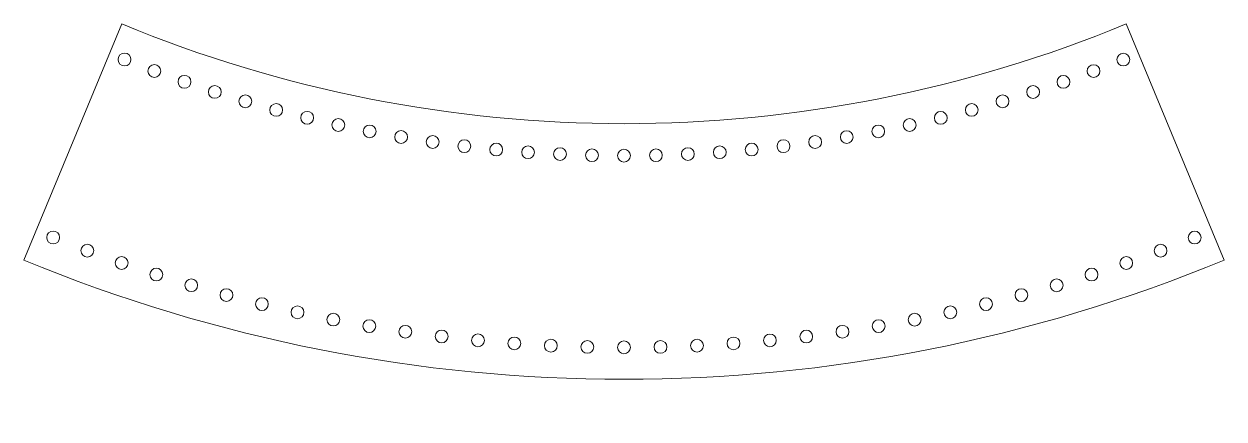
# Model space of a CAD drawing. Header units: millimetres. Extents: x 19.2 to 38, y 22 to 28.2.
import ezdxf

# ---------------------------------------------------------------- set-up
doc = ezdxf.new("R2010")
doc.units = ezdxf.units.MM
doc.header["$MEASUREMENT"] = 0
doc.layers.add('Visible', color=7, linetype='Continuous', lineweight=0)

msp = doc.modelspace()

# ---------------------------------------------------------------- linework, layer by layer
at = {"layer": 'Visible', "color": 7, "lineweight": 0}
for p, q in [((20.73, 28.18), (19.199, 24.485)), ((37.951, 24.485), (36.42, 28.18))]:
    msp.add_line(p, q, dxfattribs=at)
for centre in [(20.77, 27.624), (36.378, 27.623), (21.236, 27.444), (35.912, 27.443), (21.707, 27.275), (22.181, 27.117), (34.968, 27.116), (35.442, 27.274), (22.658, 26.97), (34.49, 26.97), (23.14, 26.835), (34.009, 26.835), (23.624, 26.712), (24.111, 26.6), (33.038, 26.599), (33.525, 26.711), (24.6, 26.499), (25.092, 26.411), (32.056, 26.41), (32.548, 26.499), (25.586, 26.334), (26.081, 26.268), (26.578, 26.215), (27.076, 26.173), (30.072, 26.173), (30.57, 26.215), (31.067, 26.268), (31.562, 26.333), (27.575, 26.144), (28.074, 26.126), (28.574, 26.12), (29.074, 26.126), (29.573, 26.144), (19.655, 24.839), (37.493, 24.838), (20.188, 24.633), (36.96, 24.632), (20.725, 24.44), (36.423, 24.439), (21.267, 24.259), (21.813, 24.092), (35.335, 24.091), (35.881, 24.259), (22.363, 23.938), (34.785, 23.937), (22.917, 23.796), (34.232, 23.796), (23.473, 23.668), (24.033, 23.554), (33.116, 23.553), (33.675, 23.668), (24.595, 23.452), (25.159, 23.364), (31.989, 23.364), (32.554, 23.452), (25.725, 23.29), (26.293, 23.229), (26.862, 23.181), (30.286, 23.181), (30.855, 23.228), (31.423, 23.289), (27.432, 23.147), (28.003, 23.127), (28.574, 23.12), (29.145, 23.127), (29.716, 23.147)]:
    msp.add_circle(centre, 0.1, dxfattribs=at)
for points in [[(36.42, 28.18), (31.397, 26.1), (25.753, 26.1), (20.73, 28.18)], [(19.199, 24.485), (25.202, 21.998), (31.948, 21.998), (37.951, 24.485)]]:
    msp.add_open_spline(points, degree=3, dxfattribs=at)

doc.saveas('drawing.dxf')
